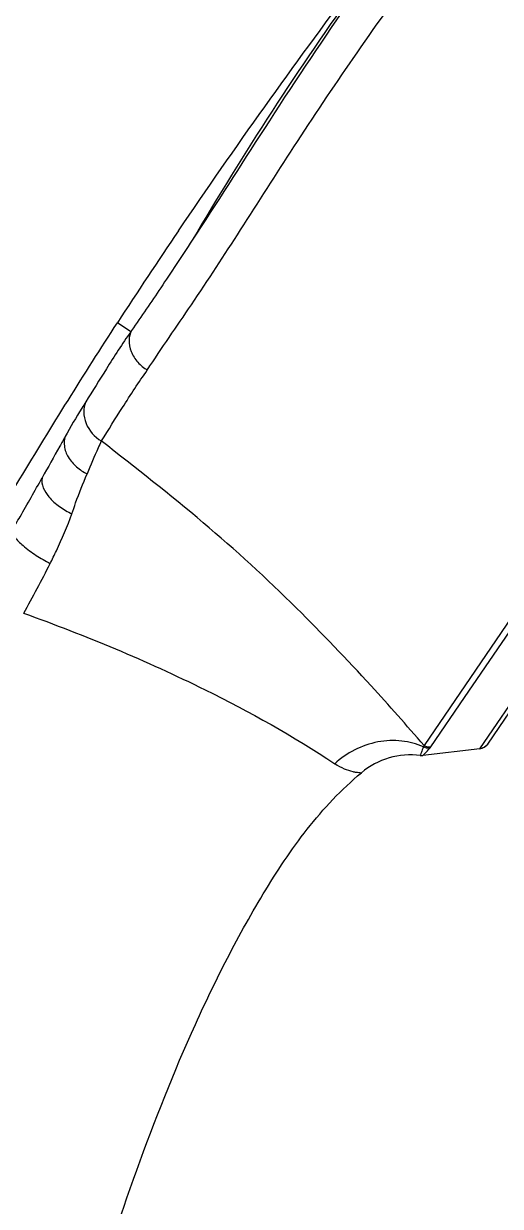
# Model space of a CAD drawing. Extents: x 0 to 1693, y 0 to 1240.
# Drawn here: x 179.9 to 201.5, y 594.5 to 648 of the extents above; entities that cross this region are included whole.
import ezdxf

# ---------------------------------------------------------------- set-up
doc = ezdxf.new("R2010")
doc.units = 0
doc.header["$LTSCALE"] = 14
doc.header["$MEASUREMENT"] = 0
doc.layers.add('DEF_LAYER_ASSEM_MEMBER', color=7, linetype='CONTINUOUS')

msp = doc.modelspace()

# ---------------------------------------------------------------- linework, layer by layer
at = {"layer": 'DEF_LAYER_ASSEM_MEMBER', "color": 9, "linetype": 'Continuous'}
for p, q in [((200.548, 615.22), (244.396, 679.564)), ((199.857, 617.545), (241.979, 679.357)), ((241.171, 678.677), (198.019, 615.369)), ((184.74, 634.097), (184.141, 634.506)), ((184.781, 634.157), (184.74, 634.097)), ((198.33, 615.303), (199.857, 617.545)), ((197.972, 614.917), (198.009, 614.954))]:
    msp.add_line(p, q, dxfattribs=at)
at = {"layer": 'DEF_LAYER_ASSEM_MEMBER', "color": 7, "linetype": 'Continuous'}
for p, q in [((200.902, 615.435), (244.326, 679.156)), ((200.548, 615.22), (197.972, 614.917)), ((200.548, 615.22), (200.748, 615.289)), ((200.748, 615.289), (200.902, 615.435))]:
    msp.add_line(p, q, dxfattribs=at)
for centre, radius, start, end in [((399.37, 494.658), 256.673, 145.86992, 146.98561), ((200.489, 615.717), 0.5, 276.7269, 325.7269), ((197.418, 611.445), 3.499, 82.8851, 129.6956), ((197.913, 615.415), 0.502, 262.9171, 276.7015)]:
    msp.add_arc(centre, radius, start, end, dxfattribs=at)
at = {"layer": 'DEF_LAYER_ASSEM_MEMBER', "color": 9, "linetype": 'Continuous'}
for centre, radius, start, end in [((126.173, 651.461), 61.584, 330.7377, 333.10448), ((197.589, 615.502), 0.451, 334.0309, 342.9262)]:
    msp.add_arc(centre, radius, start, end, dxfattribs=at)
for points, start_tangent, end_tangent in [([(185.492, 632.363), (187.488, 635.315), (189.708, 638.704), (192.129, 642.464), (194.811, 646.469), (197.772, 650.606), (200.978, 654.791), (204.348, 658.971), (207.795, 663.101), (214.664, 670.973), (221.094, 677.945), (230.59, 687.88)], (0.544815, 0.838556), (0.694865, 0.71914)), ([(221.884, 680.916), (212.408, 670.963), (203.434, 660.578), (199.137, 655.232), (195.015, 649.75), (191.138, 644.083), (187.523, 638.239)], (-0.70516, -0.709048), (-0.509047, -0.860738)), ([(187.523, 638.239), (186.802, 637.143), (186.101, 636.091), (184.781, 634.157)], (-0.538723, -0.842483), (-0.573853, -0.818959)), ([(184.74, 634.097), (183.638, 632.414), (182.705, 630.92)], (-0.568512, -0.822675), (-0.536242, -0.844064)), ([(184.781, 634.157), (184.668, 633.722), (184.762, 633.204), (185.066, 632.717), (185.493, 632.362)], (-0.467694, -0.88389), (0.854449, -0.519535)), ([(183.412, 629.155), (184.373, 630.673), (185.493, 632.362)], (0.540387, 0.841417), (0.569978, 0.82166)), ([(182.704, 630.92), (182.527, 630.637), (181.771, 629.352)], (-0.536361, -0.843988), (-0.491308, -0.870986)), ([(182.705, 630.922), (182.617, 630.461), (182.718, 629.949), (183.411, 629.155)], (-0.376086, -0.926585), (0.862537, -0.505994)), ([(181.772, 629.353), (181.526, 628.912), (180.73, 627.487)], (-0.492232, -0.870464), (-0.493208, -0.869912)), ([(181.772, 629.353), (181.737, 628.92), (181.916, 628.428), (182.292, 627.981), (182.769, 627.667)], (-0.315028, -0.949082), (0.900547, -0.434759)), ([(183.411, 629.155), (183.265, 628.838), (182.769, 627.667)], (-0.435763, -0.900061), (-0.389107, -0.921193)), ([(198.02, 615.369), (195.62, 618.071), (192.25, 621.584), (188.027, 625.452), (183.411, 629.156)], (-0.655829, 0.754909), (-0.784623, 0.619973)), ([(179.362, 625.09), (179.73, 625.719), (180.73, 627.487)], (0.509952, 0.860203), (0.486555, 0.87365)), ([(180.73, 627.487), (181.035, 626.628), (181.519, 626.182), (182.083, 625.855)], (-0.232837, -0.972516), (0.911129, -0.41212)), ([(182.083, 625.855), (182.249, 626.348), (182.769, 627.667)], (0.297657, 0.954673), (0.386776, 0.922174)), ([(181.095, 623.602), (181.377, 624.183), (182.083, 625.855)], (0.445237, 0.895413), (0.355453, 0.934694)), ([(179.362, 625.09), (179.478, 624.816), (179.866, 624.416), (180.458, 623.976), (181.095, 623.603)], (-0.032707, -0.999465), (0.88695, -0.461865)), ([(179.895, 621.359), (188.106, 617.893), (193.975, 614.546)], (0.94066, -0.33935), (0.83062, -0.55684)), ([(197.994, 615.304), (197.012, 615.57), (195.921, 615.527), (193.975, 614.546)], (-0.913158, 0.407606), (-0.740453, -0.672108)), ([(197.994, 615.304), (197.941, 615.174), (197.859, 614.946)], (-0.384721, -0.923033), (-0.306059, -0.952012)), ([(198.286, 615.247), (197.994, 615.304)], (-0.994017, -0.109223), (-0.880273, 0.474467)), ([(198.009, 614.954), (198.054, 615), (198.286, 615.247)], (0.701482, 0.712687), (0.678178, 0.734898)), ([(198.02, 615.369), (198.331, 615.303)], (0.861791, -0.507263), (0.993732, 0.111786)), ([(198.286, 615.247), (198.33, 615.303)], (0.679325, 0.733837), (0.562823, 0.826577)), ([(197.859, 614.946), (197.853, 614.925), (197.851, 614.917)], (-0.306059, -0.952012), (0.620406, -0.784281)), ([(193.977, 614.547), (194.406, 614.316), (194.79, 614.192), (194.949, 614.162), (195.074, 614.146), (195.184, 614.138)], (0.831122, -0.55609), (0.995978, 0.089599))]:
    msp.add_spline(points, degree=3, dxfattribs=dict(at, start_tangent=start_tangent, end_tangent=end_tangent))
at = {"layer": 'DEF_LAYER_ASSEM_MEMBER', "color": 7, "linetype": 'Continuous'}
for points, start_tangent, end_tangent in [([(186.905, 638.671), (194.835, 649.794), (203.228, 660.571), (212.117, 670.943), (221.451, 680.917)], (0.561047, 0.827784), (0.698001, 0.716097)), ([(221.883, 680.916), (213.144, 671.594), (203.535, 660.503), (198.844, 654.703), (194.543, 648.904), (190.79, 643.297), (187.523, 638.239)], (-0.691503, -0.722374), (-0.549193, -0.835696)), ([(178.3, 625.039), (179.727, 627.433), (184.141, 634.506)], (0.508324, 0.861166), (0.544822, 0.838552)), ([(182.661, 588.964), (184.869, 595.734), (187.489, 602.341), (189.019, 605.544), (190.741, 608.647), (192.733, 611.581), (195.184, 614.136)], (0.285224, 0.958461), (0.769702, 0.638404))]:
    msp.add_spline(points, degree=3, dxfattribs=dict(at, start_tangent=start_tangent, end_tangent=end_tangent))

doc.saveas('drawing.dxf')
